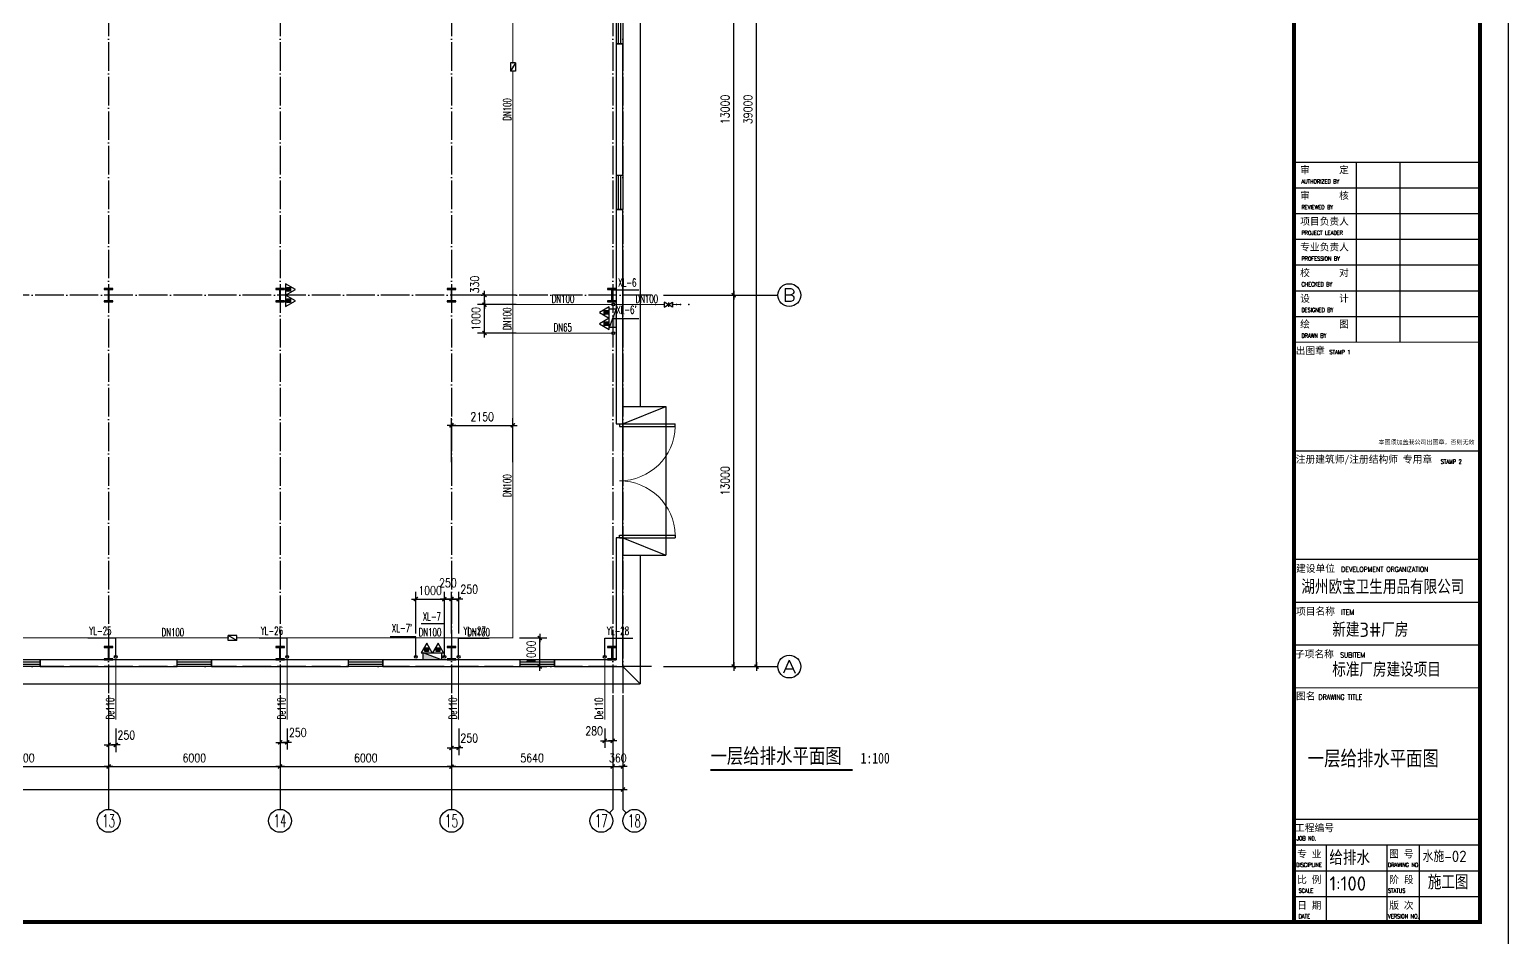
# Model space of a CAD drawing. Extents: x -173215 to 463891, y -864580 to -620646.
# Drawn here: x 78804 to 130554, y -753906 to -722132 of the extents above; entities that cross this region are included whole.
import ezdxf
from ezdxf.enums import TextEntityAlignment as Align

# ---------------------------------------------------------------- set-up
doc = ezdxf.new("R2010")
doc.units = 0
doc.header["$LTSCALE"] = 500
doc.header["$MEASUREMENT"] = 0
doc.linetypes.add('DOTE', pattern=[2.42, 2, -0.2, 0.02, -0.2])
doc.layers.get('0').update_dxf_attribs({"linetype": 'CONTINUOUS'})
doc.layers.get('Defpoints').update_dxf_attribs({"linetype": 'CONTINUOUS'})
for name, color, linetype in [('AXIS', 3, 'CONTINUOUS'), ('AXIS_TEXT', 7, 'CONTINUOUS'), ('DIM_消防', 3, 'CONTINUOUS'), ('DIM_雨水', 3, 'CONTINUOUS'), ('DOTE', 253, 'DOTE'), ('EQUIP_消火栓', 7, 'CONTINUOUS'), ('EQUIP_消防', 7, 'CONTINUOUS'), ('EQUIP_阀门', 7, 'CONTINUOUS'), ('PIPE-消防', 1, 'TG_X'), ('PIPE-雨水', 4, 'TG_Y'), ('PUB_TEXT', 7, 'CONTINUOUS'), ('TWT_DIM', 3, 'CONTINUOUS'), ('TWT_TEXT', 7, 'CONTINUOUS'), ('VPIPE-消防', 1, 'TG_X'), ('VPIPE-雨水', 4, 'TG_Y'), ('WALL', 6, 'CONTINUOUS'), ('WINDOW', 4, 'CONTINUOUS'), ('勒脚', 50, 'CONTINUOUS'), ('图框', 4, 'CONTINUOUS')]:
    doc.layers.add(name, color=color, linetype=linetype)
doc.styles.add('-黑体', font='simhei.ttf', dxfattribs={"width": 0.8})
doc.styles.add('_TCH_AXIS', font='COMPLEX', dxfattribs={"bigfont": 'GBCBIG'})
doc.styles.add('_TWT_PIPEDN', font='SIMPLEX', dxfattribs={"width": 0.8, "height": 2.8, "bigfont": 'HZTXT'})
doc.styles.add('_TWT_SERIAL', font='COMPLEX', dxfattribs={"width": 0.8, "height": 2.8, "bigfont": 'HZTXT'})
doc.styles.add('COMPLEX', font='COMPLEX')
doc.styles.add('DIM_FONT', font='SIMPLEX.shx', dxfattribs={"width": 0.8})
doc.styles.add('iIcon2', font='')
doc.styles.add('MIMI-TKWZ', font='romanc.shx', dxfattribs={"width": 0.75, "oblique": 15, "bigfont": 'bigfont.shx'})
doc.styles.get("Standard").update_dxf_attribs({"font": 'GBENOR', "bigfont": 'GBCBIG'})
doc.styles.add('STYLE1', font='tssdeng.shx', dxfattribs={"height": 8, "bigfont": 'tssdchn.shx'})
doc.styles.add('TG_LINETYPE', font='SIMPLEX', dxfattribs={"width": 0.8, "height": 2.8, "bigfont": 'HZTXT'})
doc.styles.get('iIcon2').set_extended_font_data('SimSun')
doc.linetypes.add('TG_X', pattern='A,2,-0.3,["X",TG_LINETYPE,S=0.1,R=0,X=-0.23,Y=-0.15],0', length=2.3)
doc.linetypes.add('TG_Y', pattern='A,2,-0.3,["Y",TG_LINETYPE,S=0.1,R=0,X=-0.23,Y=-0.15],0', length=2.3)
doc.dimstyles.new('DIMN', dxfattribs={"dimtxt": 300, "dimasz": 1, "dimexe": 250, "dimexo": 300, "dimgap": 150, "dimtad": 1, "dimdec": 0, "dimzin": 0, "dimdsep": 46, "dimtxsty": 'DIM_FONT', "dimblk": '_DIMX', "dimcen": 0.09, "dimclrt": 7, "dimadec": 0, "dimazin": 0, "dimtfac": 1, "dimtdec": 0, "dimtix": 1, "dimtmove": 2, "dimatfit": 3, "dimldrblk": '_DIMX', "dimfxl": 0, "dimtolj": 1, "dimtzin": 0, "dimarcsym": 0})

# ---------------------------------------------------------------- blocks, each defined once
blk = doc.blocks.new('钢柱')
blk.add_hatch(color=256).paths.add_polyline_path([(4275, 9436), (4140, 9436), (4140, 9466), (4440, 9466), (4440, 9436), (4305, 9436), (4305, 9036), (4440, 9036), (4440, 9006), (4140, 9006), (4140, 9036), (4275, 9036)])
blk.add_lwpolyline([(4275, 9436), (4140, 9436), (4140, 9466), (4440, 9466), (4440, 9436), (4305, 9436), (4305, 9036), (4440, 9036), (4440, 9006), (4140, 9006), (4140, 9036), (4275, 9036), (4275, 9436), (4140, 9436)])
blk = doc.blocks.new('_DIMX')
blk.add_line((-150, 0), (150, 0))
at = {"const_width": 50}
blk.add_lwpolyline([(-70, -70), (70, 70)], dxfattribs=at)
blk = doc.blocks.new('*D108')
at = {"layer": 'Defpoints', "color": 0, "transparency": 16777216}
for p in [(95642, -743426), (96655, -743426), (95642, -744426)]:
    blk.add_point(p, dxfattribs=at)
at = {"layer": 'TWT_DIM', "color": 0, "lineweight": -2, "transparency": 16777216}
for p, q in [((95942, -743426), (96905, -743426)), ((96655, -743425), (96655, -743424)), ((96655, -744426), (96655, -743426)), ((95942, -744426), (96905, -744426)), ((96655, -744427), (96655, -744428))]:
    blk.add_line(p, q, dxfattribs=at)
for p, rotation in [((96655, -743426), 270), ((96655, -744426), 90)]:
    blk.add_blockref('_DIMX', p, dxfattribs=dict(at, rotation=rotation))
at = {"layer": 'TWT_DIM', "color": 7, "transparency": 16777216, "insert": (96355, -743926), "char_height": 300, "attachment_point": 5, "rotation": 90, "style": 'DIM_FONT'}
blk.add_mtext('\\A1;1000', dxfattribs=at)
blk = doc.blocks.new('*D109')
at = {"layer": 'Defpoints', "color": 0, "transparency": 16777216}
for p in [(94724, -731756), (96126, -731756), (96126, -732756)]:
    blk.add_point(p, dxfattribs=at)
at = {"layer": 'TWT_DIM', "color": 0, "lineweight": -2, "transparency": 16777216}
for p, q in [((95826, -731756), (94474, -731756)), ((94724, -731755), (94724, -731754)), ((94724, -732756), (94724, -731756)), ((95826, -732756), (94474, -732756)), ((94724, -732757), (94724, -732758))]:
    blk.add_line(p, q, dxfattribs=at)
for p, rotation in [((94724, -731756), 270), ((94724, -732756), 90)]:
    blk.add_blockref('_DIMX', p, dxfattribs=dict(at, rotation=rotation))
at = {"layer": 'TWT_DIM', "color": 7, "transparency": 16777216, "insert": (94424, -732256), "char_height": 300, "attachment_point": 5, "rotation": 90, "style": 'DIM_FONT'}
blk.add_mtext('\\A1;1000', dxfattribs=at)
blk = doc.blocks.new('*D157')
at = {"layer": 'Defpoints', "color": 0, "transparency": 16777216}
for p in [(93319, -742065), (92319, -743572), (93319, -743572)]:
    blk.add_point(p, dxfattribs=at)
at = {"layer": 'TWT_DIM', "color": 0, "lineweight": -2, "transparency": 16777216}
for p, q in [((92318, -742065), (92317, -742065)), ((92319, -743272), (92319, -741815)), ((92319, -742065), (93319, -742065)), ((93319, -743272), (93319, -741815)), ((93320, -742065), (93321, -742065))]:
    blk.add_line(p, q, dxfattribs=at)
blk.add_blockref('_DIMX', (92319, -742065), dxfattribs=at)
at = {"layer": 'TWT_DIM', "color": 0, "lineweight": -2, "transparency": 16777216, "rotation": 180}
blk.add_blockref('_DIMX', (93319, -742065), dxfattribs=at)
at = {"layer": 'TWT_DIM', "color": 7, "transparency": 16777216, "insert": (92819, -741765), "char_height": 300, "attachment_point": 5, "style": 'DIM_FONT'}
blk.add_mtext('\\A1;1000', dxfattribs=at)
blk = doc.blocks.new('*D158')
at = {"layer": 'Defpoints', "color": 0, "transparency": 16777216}
for p in [(93569, -742065), (93319, -743572), (93569, -743572)]:
    blk.add_point(p, dxfattribs=at)
at = {"layer": 'TWT_DIM', "color": 0, "lineweight": -2, "transparency": 16777216}
for p, q in [((93318, -742065), (93317, -742065)), ((93319, -743272), (93319, -741815)), ((93319, -742065), (93569, -742065)), ((93569, -743272), (93569, -741815)), ((93570, -742065), (93571, -742065))]:
    blk.add_line(p, q, dxfattribs=at)
blk.add_blockref('_DIMX', (93319, -742065), dxfattribs=at)
at = {"layer": 'TWT_DIM', "color": 0, "lineweight": -2, "transparency": 16777216, "rotation": 180}
blk.add_blockref('_DIMX', (93569, -742065), dxfattribs=at)
at = {"layer": 'TWT_DIM', "color": 7, "transparency": 16777216, "insert": (93444, -741497), "char_height": 300, "attachment_point": 5, "style": 'DIM_FONT'}
blk.add_mtext('\\A1;250', dxfattribs=at)
blk = doc.blocks.new('*D159')
at = {"layer": 'Defpoints', "color": 0, "transparency": 16777216}
for p in [(93819, -742065), (93569, -743572), (93819, -743572)]:
    blk.add_point(p, dxfattribs=at)
at = {"layer": 'TWT_DIM', "color": 0, "lineweight": -2, "transparency": 16777216}
for p, q in [((93568, -742065), (93567, -742065)), ((93569, -743272), (93569, -741815)), ((93569, -742065), (93819, -742065)), ((93819, -743272), (93819, -741815)), ((93820, -742065), (93821, -742065))]:
    blk.add_line(p, q, dxfattribs=at)
blk.add_blockref('_DIMX', (93569, -742065), dxfattribs=at)
at = {"layer": 'TWT_DIM', "color": 0, "lineweight": -2, "transparency": 16777216, "rotation": 180}
blk.add_blockref('_DIMX', (93819, -742065), dxfattribs=at)
at = {"layer": 'TWT_DIM', "color": 7, "transparency": 16777216, "insert": (94189, -741720), "char_height": 300, "attachment_point": 5, "style": 'DIM_FONT'}
blk.add_mtext('\\A1;250', dxfattribs=at)
blk = doc.blocks.new('*D160')
at = {"layer": 'Defpoints', "color": 0, "transparency": 16777216}
for p in [(98929, -746290), (99209, -746290), (99209, -747023)]:
    blk.add_point(p, dxfattribs=at)
at = {"layer": 'TWT_DIM', "color": 0, "lineweight": -2, "transparency": 16777216}
for p, q in [((98929, -746590), (98929, -747273)), ((99209, -746590), (99209, -747273)), ((98928, -747023), (98927, -747023)), ((98929, -747023), (99209, -747023)), ((99210, -747023), (99211, -747023))]:
    blk.add_line(p, q, dxfattribs=at)
blk.add_blockref('_DIMX', (98929, -747023), dxfattribs=at)
at = {"layer": 'TWT_DIM', "color": 0, "lineweight": -2, "transparency": 16777216, "rotation": 180}
blk.add_blockref('_DIMX', (99209, -747023), dxfattribs=at)
at = {"layer": 'TWT_DIM', "color": 7, "transparency": 16777216, "insert": (98559, -746678), "char_height": 300, "attachment_point": 5, "style": 'DIM_FONT'}
blk.add_mtext('\\A1;280', dxfattribs=at)
blk = doc.blocks.new('*D161')
at = {"layer": 'Defpoints', "color": 0, "transparency": 16777216}
for p in [(93569, -746290), (93819, -746290), (93819, -747275)]:
    blk.add_point(p, dxfattribs=at)
at = {"layer": 'TWT_DIM', "color": 0, "lineweight": -2, "transparency": 16777216}
for p, q in [((93569, -746590), (93569, -747525)), ((93819, -746590), (93819, -747525)), ((93568, -747275), (93567, -747275)), ((93569, -747275), (93819, -747275)), ((93820, -747275), (93821, -747275))]:
    blk.add_line(p, q, dxfattribs=at)
blk.add_blockref('_DIMX', (93569, -747275), dxfattribs=at)
at = {"layer": 'TWT_DIM', "color": 0, "lineweight": -2, "transparency": 16777216, "rotation": 180}
blk.add_blockref('_DIMX', (93819, -747275), dxfattribs=at)
at = {"layer": 'TWT_DIM', "color": 7, "transparency": 16777216, "insert": (94189, -746930), "char_height": 300, "attachment_point": 5, "style": 'DIM_FONT'}
blk.add_mtext('\\A1;250', dxfattribs=at)
blk = doc.blocks.new('*D162')
at = {"layer": 'Defpoints', "color": 0, "transparency": 16777216}
for p in [(87569, -746290), (87819, -746290), (87819, -747080)]:
    blk.add_point(p, dxfattribs=at)
at = {"layer": 'TWT_DIM', "color": 0, "lineweight": -2, "transparency": 16777216}
for p, q in [((87569, -746590), (87569, -747330)), ((87819, -746590), (87819, -747330)), ((87568, -747080), (87567, -747080)), ((87569, -747080), (87819, -747080)), ((87820, -747080), (87821, -747080))]:
    blk.add_line(p, q, dxfattribs=at)
blk.add_blockref('_DIMX', (87569, -747080), dxfattribs=at)
at = {"layer": 'TWT_DIM', "color": 0, "lineweight": -2, "transparency": 16777216, "rotation": 180}
blk.add_blockref('_DIMX', (87819, -747080), dxfattribs=at)
at = {"layer": 'TWT_DIM', "color": 7, "transparency": 16777216, "insert": (88189, -746735), "char_height": 300, "attachment_point": 5, "style": 'DIM_FONT'}
blk.add_mtext('\\A1;250', dxfattribs=at)
blk = doc.blocks.new('*D163')
at = {"layer": 'Defpoints', "color": 0, "transparency": 16777216}
for p in [(81569, -746290), (81819, -746290), (81819, -747169)]:
    blk.add_point(p, dxfattribs=at)
at = {"layer": 'TWT_DIM', "color": 0, "lineweight": -2, "transparency": 16777216}
for p, q in [((81569, -746590), (81569, -747419)), ((81819, -746590), (81819, -747419)), ((81568, -747169), (81567, -747169)), ((81569, -747169), (81819, -747169)), ((81820, -747169), (81821, -747169))]:
    blk.add_line(p, q, dxfattribs=at)
blk.add_blockref('_DIMX', (81569, -747169), dxfattribs=at)
at = {"layer": 'TWT_DIM', "color": 0, "lineweight": -2, "transparency": 16777216, "rotation": 180}
blk.add_blockref('_DIMX', (81819, -747169), dxfattribs=at)
at = {"layer": 'TWT_DIM', "color": 7, "transparency": 16777216, "insert": (82189, -746824), "char_height": 300, "attachment_point": 5, "style": 'DIM_FONT'}
blk.add_mtext('\\A1;250', dxfattribs=at)
blk = doc.blocks.new('*D196')
at = {"layer": 'AXIS', "color": 0, "lineweight": -2, "transparency": 16777216}
for p, q in [((99209, -745726), (99209, -748176)), ((99569, -745726), (99569, -748176)), ((99208, -747926), (99207, -747926)), ((99209, -747926), (99569, -747926)), ((99570, -747926), (99571, -747926))]:
    blk.add_line(p, q, dxfattribs=at)
at = {"layer": 'Defpoints', "color": 0, "transparency": 16777216}
for p in [(99209, -745426), (99569, -745426), (99569, -747926)]:
    blk.add_point(p, dxfattribs=at)
at = {"layer": 'AXIS', "color": 0, "lineweight": -2, "transparency": 16777216}
blk.add_blockref('_DIMX', (99209, -747926), dxfattribs=at)
at = {"layer": 'AXIS', "color": 0, "lineweight": -2, "transparency": 16777216, "rotation": 180}
blk.add_blockref('_DIMX', (99569, -747926), dxfattribs=at)
at = {"layer": 'AXIS', "color": 7, "transparency": 16777216, "insert": (99389, -747626), "char_height": 300, "attachment_point": 5, "style": 'DIM_FONT'}
blk.add_mtext('\\A1;360', dxfattribs=at)
blk = doc.blocks.new('$DorLib2D$00000002')
for p, q in [((-0.5, 0), (-0.5, 0.4875)), ((-0.475, 0.4875), (-0.5, 0.4875)), ((-0.475, 0), (-0.475, 0.4875)), ((0.475, 0), (0.475, 0.4875)), ((0.475, 0.4875), (0.5, 0.4875)), ((0.5, 0), (0.5, 0.4875)), ((-0.5, 0), (-0.475, 0)), ((0.5, 0), (0.475, 0))]:
    blk.add_line(p, q)
at = {"lineweight": 13}
for centre, start, end in [((-0.4875, 0), 0, 88.53072), ((0.4875, 0), 91.46928, 180)]:
    blk.add_arc(centre, 0.4875, start, end, dxfattribs=at)
blk = doc.blocks.new('$TCHSYS$WIN2D')
for p, q in [((-0.5, 0.5), (0.5, 0.5)), ((-0.5, 0.5), (-0.5, -0.5)), ((0.5, 0.5), (0.5, -0.5)), ((0.5, 0.167), (-0.5, 0.167)), ((0.5, -0.167), (-0.5, -0.167)), ((-0.5, -0.5), (0.5, -0.5))]:
    blk.add_line(p, q)
blk = doc.blocks.new('_AXISO')
blk.add_circle((0, 0), 0.5)
at = {"layer": 'AXIS_TEXT', "style": 'COMPLEX', "width": 1.041667}
blk.add_attdef('A', text='', height=0.56, dxfattribs=at).set_placement((-0.25, -0.28), (0.25, -0.28), align=Align.FIT)
blk = doc.blocks.new('$TwtSys$00000434')
for p, q in [((-0.5, 0.5), (-0.5, -0.5)), ((-0.5, -0.5), (0.5, 0.5)), ((0.5, 0.5), (-0.5, 0.5)), ((0.5, -0.5), (0.5, 0.5)), ((-0.5, -0.5), (0.5, -0.5))]:
    blk.add_line(p, q)
blk.add_solid([(0.5, -0.5), (0.5, 0.5), (-0.5, -0.5)])
blk = doc.blocks.new('$ATTACHMENT$00000214')
h = blk.add_hatch()
h.set_pattern_fill('ANSI31', color=256, scale=200, style=0)
h.set_pattern_definition([(45, (-38543.802, -6842.639), (-17.67767, 17.67767), [])])
h.paths.add_polyline_path([(-65, 2), (65, 2), (65, -128), (-65, -128)])
for points in [[(0, 172), (-198, -172), (198, -172)], [(-65, 2), (65, 2), (65, -128), (-65, -128)]]:
    blk.add_lwpolyline(points, close=True)
blk = doc.blocks.new('$VALVE$00000296')
for points in [[(-125, 72), (-125, -72), (125, 72), (125, -72), (-125, 72)], [(0, 60), (0, -64)]]:
    blk.add_lwpolyline(points)
for p in [(-125, 0), (125, 0)]:
    blk.add_point(p)
blk = doc.blocks.new('$VALVE$00000316')
for p, q in [((-125, 72), (125, -72)), ((-125, 72), (-125, -72)), ((-125, 72), (125, 72)), ((125, 72), (125, -72)), ((-125, -72), (125, -72))]:
    blk.add_line(p, q)
at = {"const_width": 21.1}
blk.add_lwpolyline([(-11, 0, 1), (11, 0, 1)], format="xyb", close=True, dxfattribs=at)
for p in [(-125, 0), (125, 0)]:
    blk.add_point(p)
at = {"color": 7, "flags": 9}
for tag in ['XSIZE', 'YSIZE']:
    blk.add_attdef(tag, (0, 0), '', height=0.5, dxfattribs=at)
blk = doc.blocks.new('jhyfty')
at = {"layer": '图框'}
for p, q in [((769351, 133310), (775851, 133310)), ((769351, 133310), (775851, 133310)), ((771523, 133310), (771523, 127010)), ((773051, 133310), (773051, 127010)), ((769351, 132410), (775851, 132410)), ((769351, 131510), (775851, 131510)), ((769351, 130610), (775851, 130610)), ((769351, 129710), (775851, 129710)), ((769351, 128810), (775851, 128810)), ((769351, 127910), (775851, 127910)), ((769351, 123210), (775851, 123210)), ((769351, 119410), (775851, 119410)), ((769351, 117910), (775851, 117910)), ((769351, 116410), (775851, 116410)), ((769351, 110310), (775851, 110310)), ((769351, 109410), (775851, 109410)), ((770476, 109410), (770476, 106710)), ((772601, 109410), (772601, 106710)), ((773726, 109410), (773726, 106710)), ((769351, 108510), (775851, 108510)), ((769351, 107610), (775851, 107610))]:
    blk.add_line(p, q, dxfattribs=at)
blk.add_lwpolyline([(650751, 105710), (776851, 105710), (776851, 165110), (650751, 165110)], close=True, dxfattribs=at)
at = {"layer": '图框', "const_width": 140}
for points in [[(653251, 164110), (775851, 164110), (775851, 106710), (653251, 106710)], [(775851, 164110), (769351, 164110), (769351, 106710), (775851, 106710)]]:
    blk.add_lwpolyline(points, close=True, dxfattribs=at)
at = {"layer": '图框', "const_width": 35}
for points in [[(769351, 133310), (775851, 133310)], [(769351, 127010), (775851, 127010)], [(769351, 119410), (775851, 119410)], [(769351, 114910), (775851, 114910)]]:
    blk.add_lwpolyline(points, dxfattribs=at)
at = {"layer": '图框', "style": 'iIcon2'}
for s, height, p in [('审      定', 250, (769563, 132914)), ('审      核', 250, (769563, 132014)), ('项目负责人', 250, (769563, 131114)), ('专业负责人', 250, (769563, 130214)), ('校      对', 250, (769563, 129314)), ('设      计', 250, (769563, 128414)), ('绘      图', 250, (769563, 127514)), ('出图章', 250, (769408, 126586)), ('本图须加盖我公司出图章，否则无效', 150, (772304, 123437)), ('注册建筑师/注册结构师 专用章', 250, (769408, 122786)), ('建设单位', 250, (769418, 118965)), ('项目名称', 250, (769418, 117465)), ('子项名称', 250, (769379, 115967)), ('图名', 250, (769418, 114500)), ('工程编号', 250, (769384, 109886)), ('专 业', 250, (769457, 108974)), ('图 号', 250, (772679, 108974)), ('比 例', 250, (769457, 108074)), ('阶 段', 250, (772679, 108074)), ('日 期', 250, (769457, 107174)), ('版 次', 250, (772679, 107174))]:
    blk.add_text(s, height=height, dxfattribs=at).set_placement(p)
at = {"layer": '图框', "style": 'MIMI-TKWZ', "width": 0.75}
for s, height, p in [('AUTHORIZED BY', 145, (769607, 132562)), ('REVIEWED BY', 145, (769607, 131662)), ('PROJECT LEADER', 145, (769607, 130762)), ('PROFESSION BY', 145, (769607, 129862)), ('CHECKED BY', 145, (769607, 128962)), ('DESIGNED BY', 145, (769607, 128062)), ('DRAWN BY', 145, (769607, 127162)), ('STAMP 1', 145, (770589, 126589)), ('STAMP 2', 145, (774482, 122756)), ('DEVELOPMENT ORGANIZATION', 180, (771000, 118968)), ('ITEM', 180, (771000, 117468)), ('SUBITEM', 180, (770961, 115969)), ('DRAWING TITLE', 180, (770206, 114496)), ('JOB N0.', 145, (769434, 109571)), ('DISCIPLINE', 145, (769424, 108641)), ('DRAWING NO.', 145, (772635, 108641)), ('SCALE', 145, (769507, 107741)), ('STATUS', 145, (772635, 107741)), ('DATE', 145, (769507, 106841)), ('VERSION NO.', 145, (772635, 106841))]:
    blk.add_text(s, height=height, dxfattribs=at).set_placement(p)

msp = doc.modelspace()

# ---------------------------------------------------------------- hatches: boundary and pattern name
at = {"layer": 'PIPE-消防', "linetype": 'TG_X'}
for points in [[(95718.6, -743425.8), (95736.1, -743425.8), (95736.1, -743443.3)], [(95718.6, -743425.8), (95718.6, -743443.3), (95736.1, -743443.3)]]:
    msp.add_hatch(color=256, dxfattribs=at).paths.add_polyline_path(points)

# ---------------------------------------------------------------- linework, layer by layer
for p in [(101010.6, -731755.8), (101156.7, -731755.8), (101444.7, -731755.8), (101576.1, -731755.8), (101876.5, -731755.8)]:
    msp.add_point(p)
at = {"layer": 'AXIS'}
for p, q in [((100987.4, -731425.8), (104987.4, -731425.8)), ((100987.4, -744425.8), (104987.4, -744425.8)), ((81568.6, -745425.8), (81568.6, -749425.8)), ((87568.6, -745425.8), (87568.6, -749425.8)), ((93568.6, -745425.8), (93568.6, -749425.8)), ((99208.6, -745425.8), (99208.6, -749425.8)), ((99568.6, -745425.8), (99568.6, -749425.8)), ((99091.5, -749543), (99208.6, -749425.8)), ((99685.8, -749543), (99568.6, -749425.8))]:
    msp.add_line(p, q, dxfattribs=at)
at = {"layer": 'AXIS', "const_width": 70}
msp.add_lwpolyline([(102630.9, -748041.7), (107603.1, -748041.7)], dxfattribs=at)
at = {"layer": 'DIM_消防'}
for p, q in [((99228.6, -731755.8), (99228.6, -731241.1)), ((99228.6, -731241.1), (100122.6, -731241.1)), ((99228.6, -732755.8), (99228.6, -732241.1)), ((99228.6, -732241.1), (100124.5, -732241.1)), ((93318.6, -742931.7), (92505.4, -742931.7)), ((93318.6, -744085.8), (93318.6, -742931.7)), ((92318.6, -743385.1), (91422.7, -743385.1)), ((92318.6, -744085.8), (92318.6, -743385.1))]:
    msp.add_line(p, q, dxfattribs=at)
at = {"layer": 'DIM_雨水'}
for p, q in [((81818.6, -743426.7), (80839, -743426.7)), ((81818.6, -744085.8), (81818.6, -743426.7)), ((87818.6, -743426.7), (86839, -743426.7)), ((87818.6, -744085.8), (87818.6, -743426.7)), ((93818.6, -744085.8), (93818.6, -743426.7)), ((93818.6, -743426.7), (94891.7, -743426.7)), ((98928.6, -744085.8), (98928.6, -743426.7)), ((98928.6, -743426.7), (99908.3, -743426.7))]:
    msp.add_line(p, q, dxfattribs=at)
at = {"layer": 'DOTE', "linetype": 'DOTE'}
for p, q in [((81568.6, -704425.8), (81568.6, -745425.8)), ((87568.6, -704425.8), (87568.6, -745425.8)), ((93568.6, -704425.8), (93568.6, -745425.8)), ((99208.6, -704425.8), (99208.6, -745425.8)), ((99568.6, -704425.8), (99568.6, -745425.8)), ((100568.6, -731425.8), (20568.6, -731425.8)), ((100568.6, -744425.8), (20568.6, -744425.8))]:
    msp.add_line(p, q, dxfattribs=at)
at = {"layer": 'PIPE-消防', "linetype": 'TG_X', "const_width": 35}
for points in [[(95718.6, -723290.9), (95718.6, -718095.8)], [(95718.6, -731755.8), (95718.6, -723590.5)], [(95718.6, -732755.8), (95718.6, -731755.8)], [(95718.6, -731755.8), (99178.6, -731755.8)], [(99278.6, -731755.8), (101006.7, -731755.8)], [(101306.7, -731755.8), (101576.1, -731755.8)], [(95718.6, -743425.8), (95718.6, -732755.8)], [(95718.6, -732755.8), (99178.6, -732755.8)], [(75318.6, -743425.8), (85752.4, -743425.8)], [(86052, -743425.8), (92318.6, -743425.8)], [(92318.6, -744035.8), (92318.6, -743425.8)], [(92318.6, -743425.8), (93318.6, -743425.8)], [(93318.6, -744035.8), (93318.6, -743425.8)], [(93318.6, -743425.8), (95718.6, -743425.8)]]:
    msp.add_lwpolyline(points, dxfattribs=at)
at = {"layer": 'PIPE-消防', "linetype": 'TG_X'}
msp.add_point((100710.6, -731755.8), dxfattribs=at)
at = {"layer": 'PIPE-雨水', "linetype": 'TG_Y', "const_width": 35}
for points in [[(81818.6, -746290), (81818.6, -744135.8)], [(87818.6, -746290), (87818.6, -744135.8)], [(93818.6, -746290), (93818.6, -744135.8)], [(98928.6, -746290), (98928.6, -744135.8)]]:
    msp.add_lwpolyline(points, dxfattribs=at)
at = {"layer": 'VPIPE-消防', "linetype": 'Continuous'}
for centre in [(99228.6, -731755.8), (99228.6, -732755.8), (92318.6, -744085.8), (93318.6, -744085.8)]:
    msp.add_circle(centre, 50, dxfattribs=at)
at = {"layer": 'VPIPE-雨水', "linetype": 'Continuous'}
for centre in [(81818.6, -744085.8), (87818.6, -744085.8), (93818.6, -744085.8), (98928.6, -744085.8)]:
    msp.add_circle(centre, 50, dxfattribs=at)
at = {"layer": 'WALL'}
for p, q in [((99568.6, -722625.8), (99328.6, -722625.8)), ((99328.6, -722625.8), (99328.6, -727225.8)), ((99568.6, -727225.8), (99568.6, -722625.8)), ((99328.6, -727225.8), (99568.6, -727225.8)), ((99568.6, -728425.8), (99328.6, -728425.8)), ((99328.6, -728425.8), (99328.6, -735925.8)), ((99568.6, -735925.8), (99568.6, -728425.8)), ((99328.6, -735925.8), (99568.6, -735925.8)), ((99568.6, -739925.8), (99328.6, -739925.8)), ((99328.6, -739925.8), (99328.6, -744185.8)), ((99568.6, -744425.8), (99568.6, -739925.8)), ((83968.6, -744185.8), (79168.6, -744185.8)), ((79168.6, -744185.8), (79168.6, -744425.8)), ((79168.6, -744425.8), (83968.6, -744425.8)), ((83968.6, -744425.8), (83968.6, -744185.8)), ((89968.6, -744185.8), (85168.6, -744185.8)), ((85168.6, -744185.8), (85168.6, -744425.8)), ((85168.6, -744425.8), (89968.6, -744425.8)), ((89968.6, -744425.8), (89968.6, -744185.8)), ((95968.6, -744185.8), (91168.6, -744185.8)), ((91168.6, -744185.8), (91168.6, -744425.8)), ((91168.6, -744425.8), (95968.6, -744425.8)), ((95968.6, -744425.8), (95968.6, -744185.8)), ((99328.6, -744185.8), (97168.6, -744185.8)), ((97168.6, -744185.8), (97168.6, -744425.8)), ((97168.6, -744425.8), (99568.6, -744425.8))]:
    msp.add_line(p, q, dxfattribs=at)
at = {"layer": 'WINDOW'}
msp.add_line((99568.6, -739925.8), (99568.6, -735925.8), dxfattribs=at)
at = {"layer": '勒脚'}
for p, q in [((100168.6, -704825.8), (100168.6, -735325.8)), ((99568.6, -735325.8), (101068.6, -735325.8)), ((99568.6, -735925.8), (101068.6, -735325.8)), ((101068.6, -735325.8), (101068.6, -740525.8)), ((99568.6, -739925.8), (101068.6, -740525.8)), ((99568.6, -740525.8), (101068.6, -740525.8)), ((100168.6, -740525.8), (100168.6, -745025.8)), ((99568.6, -744425.8), (100168.6, -745025.8)), ((20968.6, -745025.8), (100168.6, -745025.8))]:
    msp.add_line(p, q, dxfattribs=at)

# ---------------------------------------------------------------- block references
at = {"xscale": -1, "rotation": 180}
for p in [(77278.9, -722189.5), (83278.9, -722189.5), (89278.9, -722189.5), (94888.9, -722189.5), (77278.9, -734719.5), (83278.9, -734719.5), (89278.9, -734719.5), (94888.9, -734719.5)]:
    msp.add_blockref('钢柱', p, dxfattribs=at)
at = {"layer": 'AXIS'}
ref = msp.add_blockref('_AXISO', (105387.4, -731425.8), dxfattribs=dict(at, xscale=800, yscale=800, zscale=800))
ref.add_attrib('A', 'B', dxfattribs={"layer": 'AXIS_TEXT', "height": 452.5, "style": '_TCH_AXIS', "width": 1.235294}).set_placement((105161.1, -731652.1), (105613.7, -731652.1), align=Align.FIT)
ref = msp.add_blockref('_AXISO', (105387.4, -744425.8), dxfattribs=dict(at, xscale=800, yscale=800, zscale=800))
ref.add_attrib('A', 'A', dxfattribs={"layer": 'AXIS_TEXT', "height": 452.5, "style": '_TCH_AXIS', "width": 1.166667}).set_placement((105161.1, -744652.1), (105613.7, -744652.1), align=Align.FIT)
ref = msp.add_blockref('_AXISO', (81568.6, -749825.8), dxfattribs=dict(at, xscale=800, yscale=800, zscale=800))
ref.add_attrib('A', '13', dxfattribs={"layer": 'AXIS_TEXT', "height": 452.55, "style": '_TCH_AXIS', "width": 0.724138}).set_placement((81342.3, -750052.1), (81794.9, -750052.1), align=Align.FIT)
ref = msp.add_blockref('_AXISO', (87568.6, -749825.8), dxfattribs=dict(at, xscale=800, yscale=800, zscale=800))
ref.add_attrib('A', '14', dxfattribs={"layer": 'AXIS_TEXT', "height": 452.55, "style": '_TCH_AXIS', "width": 0.677419}).set_placement((87342.3, -750052.1), (87794.9, -750052.1), align=Align.FIT)
ref = msp.add_blockref('_AXISO', (93568.6, -749825.8), dxfattribs=dict(at, xscale=800, yscale=800, zscale=800))
ref.add_attrib('A', '15', dxfattribs={"layer": 'AXIS_TEXT', "height": 452.55, "style": '_TCH_AXIS', "width": 0.724138}).set_placement((93342.3, -750052.1), (93794.9, -750052.1), align=Align.FIT)
ref = msp.add_blockref('_AXISO', (98808.6, -749825.8), dxfattribs=dict(at, xscale=800, yscale=800, zscale=800))
ref.add_attrib('A', '17', dxfattribs={"layer": 'AXIS_TEXT', "height": 452.55, "style": '_TCH_AXIS', "width": 0.724138}).set_placement((98582.3, -750052.1), (99034.9, -750052.1), align=Align.FIT)
ref = msp.add_blockref('_AXISO', (99968.6, -749825.8), dxfattribs=dict(at, xscale=800, yscale=800, zscale=800))
ref.add_attrib('A', '18', dxfattribs={"layer": 'AXIS_TEXT', "height": 452.55, "style": '_TCH_AXIS', "width": 0.724138}).set_placement((99742.3, -750052.1), (100194.9, -750052.1), align=Align.FIT)
at = {"layer": 'EQUIP_消火栓', "xscale": -650, "yscale": 240, "zscale": 650}
for p, rotation in [((99208.6, -732228.6), 89.99999999999999), ((92897.6, -744065.8), 359.9999999999999)]:
    msp.add_blockref('$TwtSys$00000434', p, dxfattribs=dict(at, rotation=rotation))
at = {"layer": 'EQUIP_消防'}
for p, rotation in [((87932.5, -731227.5), 269.9999999999999), ((87932.5, -731624.2), 269.9999999999999), ((98916.8, -732030.3), 89.99999999999999), ((98916.8, -732427), 89.99999999999999), ((92699.2, -743774), 359.9999999999999), ((93096, -743774), 359.9999999999999)]:
    msp.add_blockref('$ATTACHMENT$00000214', p, dxfattribs=dict(at, rotation=rotation))
at = {"layer": 'EQUIP_阀门', "xscale": 1.199999999953434, "yscale": 1.199999999953434, "zscale": 1.2}
for p, rotation in [((95718.6, -723440.7), 270), ((85902.2, -743425.8), 180)]:
    msp.add_blockref('$VALVE$00000316', p, dxfattribs=dict(at, rotation=rotation))
at = {"layer": 'EQUIP_阀门', "xscale": 1.2, "yscale": 1.2, "zscale": 1.2}
msp.add_blockref('$VALVE$00000296', (101156.7, -731755.8), dxfattribs=at)
at = {"layer": 'WALL'}
msp.add_blockref('jhyfty', (-646297.1, -860081.2), dxfattribs=at)
at = {"layer": 'WINDOW', "rotation": 90.00000000000007}
for name, p, xscale, yscale, zscale in [('$TCHSYS$WIN2D', (99448.6, -722025.8), -1200, 240, -1200), ('$TCHSYS$WIN2D', (99448.6, -727825.8), -1200, 240, -1200), ('$DorLib2D$00000002', (99448.6, -737925.8), -4000, -4000, -4000)]:
    msp.add_blockref(name, p, dxfattribs=dict(at, xscale=xscale, yscale=yscale, zscale=zscale))
at = {"layer": 'WINDOW', "xscale": -1200, "yscale": -240, "zscale": -1200}
for p in [(78568.6, -744305.8), (84568.6, -744305.8), (90568.6, -744305.8), (96568.6, -744305.8)]:
    msp.add_blockref('$TCHSYS$WIN2D', p, dxfattribs=at)

# ---------------------------------------------------------------- texts
at = {"layer": 'PUB_TEXT', "style": 'STYLE1'}
for s, height, p in [('湖州欧宝卫生用品有限公司', 500, (123308.3, -741638.4)), ('新建3#厂房', 500, (124390.1, -743138)), ('标准厂房建设项目', 500, (124389.5, -744535.6)), ('给排水', 500, (124286.9, -751118.6)), ('水施-02', 400, (127550.7, -751068.4)), ('1:100', 500, (124286.9, -752018.6)), ('施工图', 500, (127735, -751971.6))]:
    msp.add_text(s, height=height, dxfattribs=at).set_placement(p, align=Align.MIDDLE_LEFT)
at = {"layer": 'PUB_TEXT', "style": '-黑体', "width": 0.8}
for s, height, p in [('一层给排水平面图', 525.74, (102630.9, -747813.1)), ('1:100', 375.53, (107883.1, -747819)), ('一层给排水平面图', 525.74, (123530.1, -747898.3))]:
    msp.add_text(s, height=height, dxfattribs=at).set_placement(p)
at = {"layer": 'TWT_TEXT', "linetype": 'TG_X', "style": '_TWT_PIPEDN', "width": 0.64}
for p in [(95658.6, -725322.6), (95658.6, -732652.6), (95658.6, -738487.6)]:
    msp.add_text('DN100', height=280, rotation=90, dxfattribs=at).set_placement(p)
at = {"layer": 'TWT_TEXT', "style": '_TWT_SERIAL', "width": 0.64}
for s, p in [('XL-6', (99401, -731129.1)), ("XL-6'", (99334.7, -732075.8)), ('XL-7', (92561.4, -742819.7)), ('YL-25', (80895, -743314.7)), ('YL-26', (86895, -743314.7)), ("XL-7'", (91478.7, -743219.7)), ('YL-27', (93990.9, -743314.7)), ('YL-28', (99007.5, -743314.7))]:
    msp.add_text(s, height=280, dxfattribs=at).set_placement(p)
at = {"layer": 'TWT_TEXT', "linetype": 'TG_X', "style": '_TWT_PIPEDN', "width": 0.64}
for s, p in [('DN100', (97076.8, -731695.8)), ('DN100', (100005.5, -731695.8)), ('DN65', (97145.1, -732695.8)), ('DN100', (83421.8, -743365.8)), ('DN100', (92421.8, -743365.8)), ('DN100', (94121.8, -743365.8))]:
    msp.add_text(s, height=280, dxfattribs=at).set_placement(p)
at = {"layer": 'TWT_TEXT', "linetype": 'TG_Y', "style": '_TWT_PIPEDN', "width": 0.64}
for p in [(81758.6, -746272.7), (87758.6, -746272.7), (93758.6, -746272.7), (98868.6, -746272.7)]:
    msp.add_text('De110', height=280, rotation=90, dxfattribs=at).set_placement(p)

# ---------------------------------------------------------------- dimensions: what is measured, and where the dimension line sits
at = {"layer": 'AXIS'}
for p1, p2, distance in [((100942.3, -744425.8), (100942.3, -705425.8), -3300), ((100942.3, -731425.8), (100942.3, -718425.8), -2500), ((100942.3, -744425.8), (100942.3, -731425.8), -2500), ((21568.6, -745425.8), (99568.6, -745425.8), -3300), ((75568.6, -745425.8), (81568.6, -745425.8), -2500), ((81568.6, -745425.8), (87568.6, -745425.8), -2500), ((87568.6, -745425.8), (93568.6, -745425.8), -2500), ((93568.6, -745425.8), (99208.6, -745425.8), -2500)]:
    msp.add_aligned_dim(p1=p1, p2=p2, distance=distance, dimstyle='DIMN', dxfattribs=at).render()
dim = msp.add_aligned_dim(p1=(99208.6, -745425.8), p2=(99568.6, -745425.8), distance=-2500, dimstyle='DIMN', dxfattribs=at)
dim.commit()
dim.dimension.update_dxf_attribs({"geometry": '*D196', "text_midpoint": (99388.6, -747625.8)})
at = {"layer": 'TWT_DIM'}
msp.add_linear_dim(base=(94724.4, -731425.8), p1=(96126.1, -731755.8), p2=(96126.1, -731425.8), angle=90, location=(94379.4, -731055.8), dimstyle='DIMN', dxfattribs=at).render()
for p1, p2, distance, picture, middle in [((96126.1, -732755.8), (96126.1, -731755.8), 1401.7, '*D109', (94424.4, -732255.8)), ((92318.6, -743572.2), (93318.6, -743572.2), 1507.6, '*D157', (92818.6, -741764.6)), ((95641.9, -744425.8), (95641.9, -743425.8), -1013.5, '*D108', (96355.5, -743925.8))]:
    dim = msp.add_aligned_dim(p1=p1, p2=p2, distance=distance, dimstyle='DIMN', dxfattribs=at)
    dim.commit()
    dim.dimension.update_dxf_attribs({"geometry": picture, "text_midpoint": middle})
msp.add_aligned_dim(p1=(93568.6, -737575.9), p2=(95718.6, -737575.9), distance=1592.1, dimstyle='DIMN', dxfattribs=at).render()
for base, p1, p2, picture, middle in [((93568.6, -742064.6), (93318.6, -743572.2), (93568.6, -743572.2), '*D158', (93443.6, -741497.1)), ((93818.6, -742064.6), (93568.6, -743572.2), (93818.6, -743572.2), '*D159', (94188.6, -741719.6)), ((81818.6, -747169.4), (81568.6, -746290), (81818.6, -746290), '*D163', (82188.6, -746824.4)), ((87818.6, -747080.4), (87568.6, -746290), (87818.6, -746290), '*D162', (88188.6, -746735.4)), ((93818.6, -747274.5), (93568.6, -746290), (93818.6, -746290), '*D161', (94188.6, -746929.5)), ((99208.6, -747023.5), (98928.6, -746290), (99208.6, -746290), '*D160', (98558.6, -746678.5))]:
    dim = msp.add_linear_dim(base=base, p1=p1, p2=p2, angle=0, dimstyle='DIMN', dxfattribs=at)
    dim.commit()
    dim.dimension.update_dxf_attribs({"geometry": picture, "text_midpoint": middle, "dimtype": 129})

doc.saveas('drawing.dxf')
